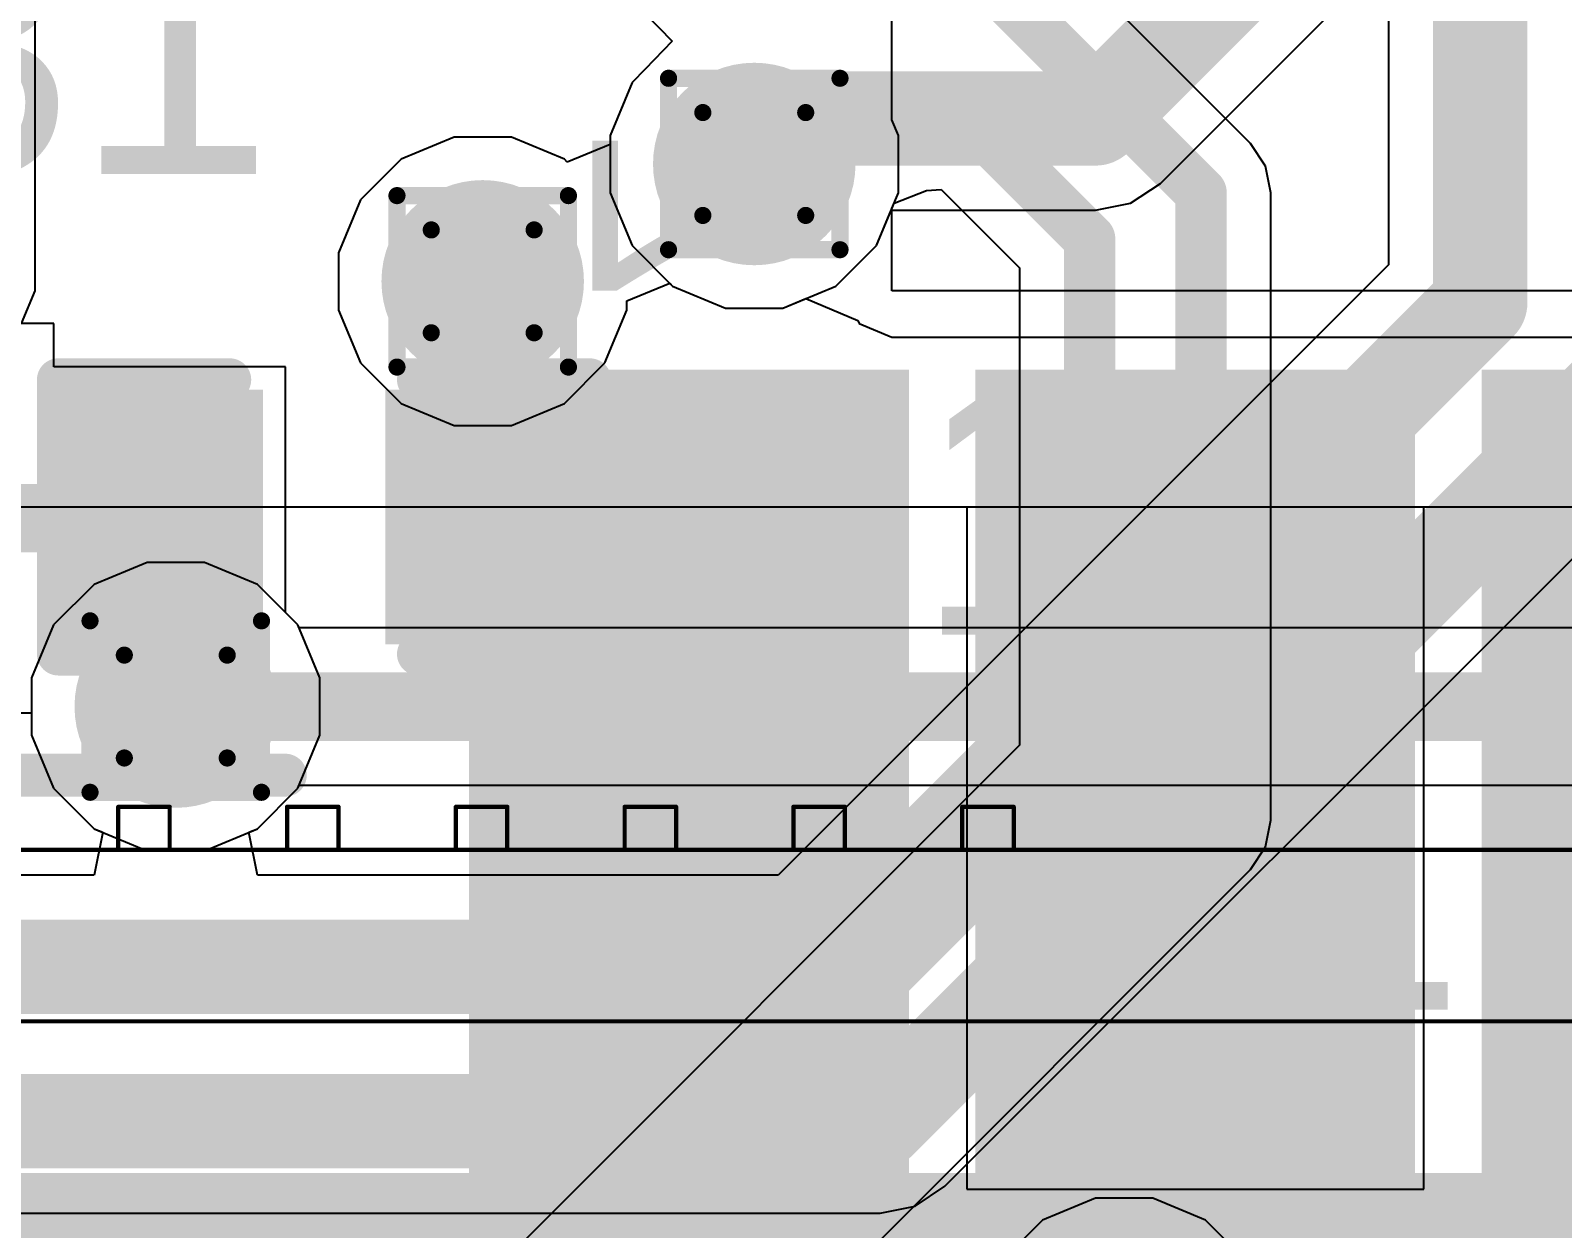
# Model space of a CAD drawing. Header units: inches. Extents: x -11 to 5433, y -4 to 5447.
# Drawn here: x 19.656 to 24.194, y 4.623 to 8.172 of the extents above; entities that cross this region are included whole.
import ezdxf

# ---------------------------------------------------------------- set-up
doc = ezdxf.new("R2010")
doc.units = ezdxf.units.IN
for name, color, linetype in [('Bottom Layer', 5, 'Continuous'), ('Bottom Overlay', 54, 'Continuous'), ('Bottom Paste', 16, 'Continuous'), ('Bottom Solder', 6, 'Continuous'), ('Drill Drawing', 1, 'Continuous'), ('Ground', 16, 'Continuous'), ('Mechanical 4', 56, 'Continuous'), ('Power', 76, 'Continuous'), ('Top Layer', 1, 'Continuous'), ('Top Overlay', 2, 'Continuous'), ('Top Paste', 8, 'Continuous'), ('Top Solder', 216, 'Continuous'), ('Via Holes', 16, 'Continuous')]:
    doc.layers.add(name, color=color, linetype=linetype)
doc.styles.add('Arial', font='', dxfattribs={"height": 0.2})
doc.styles.get('Arial').set_extended_font_data('Arial')

# ---------------------------------------------------------------- blocks, each defined once
blk = doc.blocks.new('BL_R8812AF1_B_23')
at = {"layer": 'Bottom Layer'}
for points in [[(12.4, -2.1), (14.6, -2.1), (14.6, -3.2), (12.4, -3.2)], [(12.4, -3.6), (14.6, -3.6), (14.6, -4.7), (12.4, -4.7)], [(12.4, -5.1), (14.6, -5.1), (14.6, -6.2), (12.4, -6.2)]]:
    blk.add_hatch(color=5, dxfattribs=at).paths.add_polyline_path(points)
at = {"layer": 'Bottom Paste'}
for points in [[(12.4, -2.1), (14.6, -2.1), (14.6, -3.2), (12.4, -3.2)], [(12.4, -3.6), (14.6, -3.6), (14.6, -4.7), (12.4, -4.7)], [(12.4, -5.1), (14.6, -5.1), (14.6, -6.2), (12.4, -6.2)]]:
    blk.add_hatch(color=16, dxfattribs=at).paths.add_polyline_path(points)
at = {"layer": 'Bottom Solder'}
for points in [[(12.2984, -1.9984), (14.7016, -1.9984), (14.7016, -3.3016), (12.2984, -3.3016)], [(12.2984, -3.4984), (14.7016, -3.4984), (14.7016, -4.8016), (12.2984, -4.8016)], [(12.2984, -4.9984), (14.7016, -4.9984), (14.7016, -6.3016), (12.2984, -6.3016)]]:
    blk.add_hatch(color=6, dxfattribs=at).paths.add_polyline_path(points)
at = {"layer": 'Bottom Overlay'}
blk.add_lwpolyline([(13.5, -8.9, 0.127, 0.127, 0), (13.5, -6.8458, 0.127, 0.127, 0)], format="xyseb", dxfattribs=at)
blk.add_lwpolyline([(13.4683, -6.8458, 0.0635, 0.0635, 1), (13.5318, -6.8458, 0.0635, 0.0635, 1)], format="xyseb", close=True, dxfattribs=at)
at = {"layer": 'Bottom Overlay', "style": 'Arial', "text_generation_flag": 2}
blk.add_text('7', height=0.7, rotation=-180, dxfattribs=at).set_placement((11.5698, -5.2362))
blk = doc.blocks.new('ADM6_30_01_5_L_4_2_A_TR_158')
at = {"layer": 'Top Overlay'}
blk.add_lwpolyline([(11.885, -2.5, 0.2, 0.2, 0), (-11.885, -2.5, 0.2, 0.2, 0)], format="xyseb", dxfattribs=at)
blk = doc.blocks.new('____0402_215')
at = {"layer": 'Top Layer'}
for points in [[(-0.6985, -0.3175), (-0.6985, 0.3175), (-0.2413, 0.3175), (-0.2413, -0.3175)], [(0.2413, -0.3175), (0.2413, 0.3175), (0.6985, 0.3175), (0.6985, -0.3175)]]:
    blk.add_hatch(color=1, dxfattribs=at).paths.add_polyline_path(points)
at = {"layer": 'Top Paste'}
for points in [[(-0.6985, -0.3175), (-0.6985, 0.3175), (-0.2413, 0.3175), (-0.2413, -0.3175)], [(0.2413, -0.3175), (0.2413, 0.3175), (0.6985, 0.3175), (0.6985, -0.3175)]]:
    blk.add_hatch(color=8, dxfattribs=at).paths.add_polyline_path(points)
at = {"layer": 'Top Solder'}
for points in [[(-0.7585, -0.3775), (-0.7585, 0.3775), (-0.1813, 0.3775), (-0.1813, -0.3775)], [(0.1813, -0.3775), (0.1813, 0.3775), (0.7585, 0.3775), (0.7585, -0.3775)]]:
    blk.add_hatch(color=216, dxfattribs=at).paths.add_polyline_path(points)
at = {"layer": 'Top Overlay'}
for points in [[(-0.7874, -0.4064, 0.127, 0.127, 0), (-0.7874, 0.4064, 0.127, 0.127, 0)], [(-0.7874, 0.4064, 0.127, 0.127, 0), (-0.2794, 0.4064, 0.127, 0.127, 0)], [(0.2794, 0.4064, 0.127, 0.127, 0), (0.7874, 0.4064, 0.127, 0.127, 0)], [(0.7874, -0.4064, 0.127, 0.127, 0), (0.7874, 0.4064, 0.127, 0.127, 0)], [(-0.7874, -0.4064, 0.127, 0.127, 0), (-0.2794, -0.4064, 0.127, 0.127, 0)], [(0.2794, -0.4064, 0.127, 0.127, 0), (0.7874, -0.4064, 0.127, 0.127, 0)]]:
    blk.add_lwpolyline(points, format="xyseb", dxfattribs=at)
for points in [[(-0.8191, 0.4064, 0.0635, 0.0635, 1), (-0.7556, 0.4064, 0.0635, 0.0635, 1)], [(-0.8191, 0.4064, 0.0635, 0.0635, 1), (-0.7556, 0.4064, 0.0635, 0.0635, 1)], [(-0.3111, 0.4064, 0.0635, 0.0635, 1), (-0.2477, 0.4064, 0.0635, 0.0635, 1)], [(0.2477, 0.4064, 0.0635, 0.0635, 1), (0.3111, 0.4064, 0.0635, 0.0635, 1)], [(0.7556, 0.4064, 0.0635, 0.0635, 1), (0.8191, 0.4064, 0.0635, 0.0635, 1)], [(0.7556, 0.4064, 0.0635, 0.0635, 1), (0.8191, 0.4064, 0.0635, 0.0635, 1)], [(-0.8191, -0.4064, 0.0635, 0.0635, 1), (-0.7556, -0.4064, 0.0635, 0.0635, 1)], [(-0.8191, -0.4064, 0.0635, 0.0635, 1), (-0.7556, -0.4064, 0.0635, 0.0635, 1)], [(-0.3111, -0.4064, 0.0635, 0.0635, 1), (-0.2477, -0.4064, 0.0635, 0.0635, 1)], [(0.2477, -0.4064, 0.0635, 0.0635, 1), (0.3111, -0.4064, 0.0635, 0.0635, 1)], [(0.7556, -0.4064, 0.0635, 0.0635, 1), (0.8191, -0.4064, 0.0635, 0.0635, 1)], [(0.7556, -0.4064, 0.0635, 0.0635, 1), (0.8191, -0.4064, 0.0635, 0.0635, 1)]]:
    blk.add_lwpolyline(points, format="xyseb", close=True, dxfattribs=at)

msp = doc.modelspace()

# ---------------------------------------------------------------- hatches: boundary and pattern name
at = {"layer": 'Bottom Layer'}
h = msp.add_hatch(color=5, dxfattribs=at)
edge = h.paths.add_edge_path()
edge.add_arc((21.8001, 7.7767), 0.3, 0, 360)
h = msp.add_hatch(color=5, dxfattribs=at)
edge = h.paths.add_edge_path()
edge.add_arc((20.9955, 7.429), 0.3, 0, 360)
h = msp.add_hatch(color=5, dxfattribs=at)
edge = h.paths.add_edge_path()
edge.add_arc((20.0861, 6.1691), 0.3, 0, 360)
at = {"layer": 'Ground'}
h = msp.add_hatch(color=16, dxfattribs=at)
edge = h.paths.add_edge_path()
edge.add_arc((21.8001, 7.7767), 0.3, 0, 360)
h = msp.add_hatch(color=16, dxfattribs=at)
edge = h.paths.add_edge_path()
edge.add_arc((20.9955, 7.429), 0.3, 0, 360)
h = msp.add_hatch(color=16, dxfattribs=at)
edge = h.paths.add_edge_path()
edge.add_arc((20.0861, 6.1691), 0.3, 0, 360)
at = {"layer": 'Power'}
h = msp.add_hatch(color=76, dxfattribs=at)
edge = h.paths.add_edge_path()
edge.add_arc((21.8001, 7.7767), 0.3, 0, 360)
h = msp.add_hatch(color=76, dxfattribs=at)
edge = h.paths.add_edge_path()
edge.add_arc((20.9955, 7.429), 0.3, 0, 360)
h = msp.add_hatch(color=76, dxfattribs=at)
edge = h.paths.add_edge_path()
edge.add_arc((20.0861, 6.1691), 0.3, 0, 360)
at = {"layer": 'Top Layer'}
h = msp.add_hatch(color=1, dxfattribs=at)
edge = h.paths.add_edge_path()
edge.add_arc((21.8001, 7.7767), 0.3, 0, 360)
h = msp.add_hatch(color=1, dxfattribs=at)
edge = h.paths.add_edge_path()
edge.add_arc((20.9955, 7.429), 0.3, 0, 360)
h = msp.add_hatch(color=1, dxfattribs=at)
edge = h.paths.add_edge_path()
edge.add_arc((20.0861, 6.1691), 0.3, 0, 360)
at = {"layer": 'Via Holes'}
h = msp.add_hatch(color=7, dxfattribs=at)
edge = h.paths.add_edge_path()
edge.add_arc((21.8001, 7.7767), 0.15, 0, 360)
h = msp.add_hatch(color=7, dxfattribs=at)
edge = h.paths.add_edge_path()
edge.add_arc((20.9955, 7.429), 0.15, 0, 360)
h = msp.add_hatch(color=7, dxfattribs=at)
edge = h.paths.add_edge_path()
edge.add_arc((20.0861, 6.1691), 0.15, 0, 360)

# ---------------------------------------------------------------- linework, layer by layer
at = {"layer": 'Bottom Layer'}
for p, q in [((18.3565, 6.7611), (36.1875, 6.7611)), ((18.3565, 6.7611), (22.4295, 6.7611)), ((22.4295, 6.7611), (22.4295, 4.7389)), ((23.7835, 4.7389), (23.7835, 6.7611)), ((23.7835, 6.7611), (30.7295, 6.7611)), ((20.0012, 6.596), (19.8442, 6.531)), ((20.171, 6.596), (20.0012, 6.596)), ((20.328, 6.531), (20.171, 6.596)), ((19.8442, 6.531), (19.7241, 6.4109)), ((20.4481, 6.4109), (20.328, 6.531)), ((19.7241, 6.4109), (19.6591, 6.254)), ((20.5131, 6.254), (20.4481, 6.4109)), ((19.6591, 6.254), (19.6591, 6.0841)), ((20.5131, 6.0841), (20.5131, 6.254)), ((19.6591, 6.0841), (19.7241, 5.9272)), ((20.4481, 5.9272), (20.5131, 6.0841)), ((19.7241, 5.9272), (19.8442, 5.8071)), ((20.328, 5.8071), (20.4481, 5.9272)), ((19.8442, 5.8071), (20.0012, 5.7421)), ((20.171, 5.7421), (20.328, 5.8071)), ((20.0012, 5.7421), (20.171, 5.7421)), ((22.4295, 4.7389), (23.7835, 4.7389))]:
    msp.add_line(p, q, dxfattribs=at)
at = {"layer": 'Drill Drawing'}
for points in [[(21.5461, 8.0307, 0.0508, 0.0508, 0), (22.0541, 8.0307, 0.0508, 0.0508, 0)], [(21.5461, 7.5227, 0.0508, 0.0508, 0), (21.5461, 8.0307, 0.0508, 0.0508, 0)], [(22.0541, 7.5227, 0.0508, 0.0508, 0), (22.0541, 8.0307, 0.0508, 0.0508, 0)], [(21.6477, 7.9291, 0.0508, 0.0508, 0), (21.9525, 7.9291, 0.0508, 0.0508, 0)], [(21.6477, 7.6243, 0.0508, 0.0508, 0), (21.6477, 7.9291, 0.0508, 0.0508, 0)], [(21.9525, 7.6243, 0.0508, 0.0508, 0), (21.9525, 7.9291, 0.0508, 0.0508, 0)], [(20.7415, 7.683, 0.0508, 0.0508, 0), (21.2495, 7.683, 0.0508, 0.0508, 0)], [(20.7415, 7.175, 0.0508, 0.0508, 0), (20.7415, 7.683, 0.0508, 0.0508, 0)], [(21.2495, 7.175, 0.0508, 0.0508, 0), (21.2495, 7.683, 0.0508, 0.0508, 0)], [(21.6477, 7.6243, 0.0508, 0.0508, 0), (21.9525, 7.6243, 0.0508, 0.0508, 0)], [(20.8431, 7.5814, 0.0508, 0.0508, 0), (21.1479, 7.5814, 0.0508, 0.0508, 0)], [(20.8431, 7.2766, 0.0508, 0.0508, 0), (20.8431, 7.5814, 0.0508, 0.0508, 0)], [(21.1479, 7.2766, 0.0508, 0.0508, 0), (21.1479, 7.5814, 0.0508, 0.0508, 0)], [(21.5461, 7.5227, 0.0508, 0.0508, 0), (22.0541, 7.5227, 0.0508, 0.0508, 0)], [(20.8431, 7.2766, 0.0508, 0.0508, 0), (21.1479, 7.2766, 0.0508, 0.0508, 0)], [(20.7415, 7.175, 0.0508, 0.0508, 0), (21.2495, 7.175, 0.0508, 0.0508, 0)], [(19.8321, 6.4231, 0.0508, 0.0508, 0), (20.3401, 6.4231, 0.0508, 0.0508, 0)], [(19.8321, 5.9151, 0.0508, 0.0508, 0), (19.8321, 6.4231, 0.0508, 0.0508, 0)], [(20.3401, 5.9151, 0.0508, 0.0508, 0), (20.3401, 6.4231, 0.0508, 0.0508, 0)], [(19.9337, 6.3215, 0.0508, 0.0508, 0), (20.2385, 6.3215, 0.0508, 0.0508, 0)], [(19.9337, 6.0167, 0.0508, 0.0508, 0), (19.9337, 6.3215, 0.0508, 0.0508, 0)], [(20.2385, 6.0167, 0.0508, 0.0508, 0), (20.2385, 6.3215, 0.0508, 0.0508, 0)], [(19.9337, 6.0167, 0.0508, 0.0508, 0), (20.2385, 6.0167, 0.0508, 0.0508, 0)], [(19.8321, 5.9151, 0.0508, 0.0508, 0), (20.3401, 5.9151, 0.0508, 0.0508, 0)]]:
    msp.add_lwpolyline(points, format="xyseb", dxfattribs=at)
for points in [[(21.5334, 8.0307, 0.0254, 0.0254, 1), (21.5588, 8.0307, 0.0254, 0.0254, 1)], [(21.5334, 8.0307, 0.0254, 0.0254, 1), (21.5588, 8.0307, 0.0254, 0.0254, 1)], [(22.0414, 8.0307, 0.0254, 0.0254, 1), (22.0668, 8.0307, 0.0254, 0.0254, 1)], [(22.0414, 8.0307, 0.0254, 0.0254, 1), (22.0668, 8.0307, 0.0254, 0.0254, 1)], [(21.635, 7.9291, 0.0254, 0.0254, 1), (21.6604, 7.9291, 0.0254, 0.0254, 1)], [(21.635, 7.9291, 0.0254, 0.0254, 1), (21.6604, 7.9291, 0.0254, 0.0254, 1)], [(21.9398, 7.9291, 0.0254, 0.0254, 1), (21.9652, 7.9291, 0.0254, 0.0254, 1)], [(21.9398, 7.9291, 0.0254, 0.0254, 1), (21.9652, 7.9291, 0.0254, 0.0254, 1)], [(20.7288, 7.683, 0.0254, 0.0254, 1), (20.7542, 7.683, 0.0254, 0.0254, 1)], [(20.7288, 7.683, 0.0254, 0.0254, 1), (20.7542, 7.683, 0.0254, 0.0254, 1)], [(21.2368, 7.683, 0.0254, 0.0254, 1), (21.2622, 7.683, 0.0254, 0.0254, 1)], [(21.2368, 7.683, 0.0254, 0.0254, 1), (21.2622, 7.683, 0.0254, 0.0254, 1)], [(21.635, 7.6243, 0.0254, 0.0254, 1), (21.6604, 7.6243, 0.0254, 0.0254, 1)], [(21.635, 7.6243, 0.0254, 0.0254, 1), (21.6604, 7.6243, 0.0254, 0.0254, 1)], [(21.9398, 7.6243, 0.0254, 0.0254, 1), (21.9652, 7.6243, 0.0254, 0.0254, 1)], [(21.9398, 7.6243, 0.0254, 0.0254, 1), (21.9652, 7.6243, 0.0254, 0.0254, 1)], [(20.8304, 7.5814, 0.0254, 0.0254, 1), (20.8558, 7.5814, 0.0254, 0.0254, 1)], [(20.8304, 7.5814, 0.0254, 0.0254, 1), (20.8558, 7.5814, 0.0254, 0.0254, 1)], [(21.1352, 7.5814, 0.0254, 0.0254, 1), (21.1606, 7.5814, 0.0254, 0.0254, 1)], [(21.1352, 7.5814, 0.0254, 0.0254, 1), (21.1606, 7.5814, 0.0254, 0.0254, 1)], [(21.5334, 7.5227, 0.0254, 0.0254, 1), (21.5588, 7.5227, 0.0254, 0.0254, 1)], [(21.5334, 7.5227, 0.0254, 0.0254, 1), (21.5588, 7.5227, 0.0254, 0.0254, 1)], [(22.0414, 7.5227, 0.0254, 0.0254, 1), (22.0668, 7.5227, 0.0254, 0.0254, 1)], [(22.0414, 7.5227, 0.0254, 0.0254, 1), (22.0668, 7.5227, 0.0254, 0.0254, 1)], [(20.8304, 7.2766, 0.0254, 0.0254, 1), (20.8558, 7.2766, 0.0254, 0.0254, 1)], [(20.8304, 7.2766, 0.0254, 0.0254, 1), (20.8558, 7.2766, 0.0254, 0.0254, 1)], [(21.1352, 7.2766, 0.0254, 0.0254, 1), (21.1606, 7.2766, 0.0254, 0.0254, 1)], [(21.1352, 7.2766, 0.0254, 0.0254, 1), (21.1606, 7.2766, 0.0254, 0.0254, 1)], [(20.7288, 7.175, 0.0254, 0.0254, 1), (20.7542, 7.175, 0.0254, 0.0254, 1)], [(20.7288, 7.175, 0.0254, 0.0254, 1), (20.7542, 7.175, 0.0254, 0.0254, 1)], [(21.2368, 7.175, 0.0254, 0.0254, 1), (21.2622, 7.175, 0.0254, 0.0254, 1)], [(21.2368, 7.175, 0.0254, 0.0254, 1), (21.2622, 7.175, 0.0254, 0.0254, 1)], [(19.8194, 6.4231, 0.0254, 0.0254, 1), (19.8448, 6.4231, 0.0254, 0.0254, 1)], [(19.8194, 6.4231, 0.0254, 0.0254, 1), (19.8448, 6.4231, 0.0254, 0.0254, 1)], [(20.3274, 6.4231, 0.0254, 0.0254, 1), (20.3528, 6.4231, 0.0254, 0.0254, 1)], [(20.3274, 6.4231, 0.0254, 0.0254, 1), (20.3528, 6.4231, 0.0254, 0.0254, 1)], [(19.921, 6.3215, 0.0254, 0.0254, 1), (19.9464, 6.3215, 0.0254, 0.0254, 1)], [(19.921, 6.3215, 0.0254, 0.0254, 1), (19.9464, 6.3215, 0.0254, 0.0254, 1)], [(20.2258, 6.3215, 0.0254, 0.0254, 1), (20.2512, 6.3215, 0.0254, 0.0254, 1)], [(20.2258, 6.3215, 0.0254, 0.0254, 1), (20.2512, 6.3215, 0.0254, 0.0254, 1)], [(19.921, 6.0167, 0.0254, 0.0254, 1), (19.9464, 6.0167, 0.0254, 0.0254, 1)], [(19.921, 6.0167, 0.0254, 0.0254, 1), (19.9464, 6.0167, 0.0254, 0.0254, 1)], [(20.2258, 6.0167, 0.0254, 0.0254, 1), (20.2512, 6.0167, 0.0254, 0.0254, 1)], [(20.2258, 6.0167, 0.0254, 0.0254, 1), (20.2512, 6.0167, 0.0254, 0.0254, 1)], [(19.8194, 5.9151, 0.0254, 0.0254, 1), (19.8448, 5.9151, 0.0254, 0.0254, 1)], [(19.8194, 5.9151, 0.0254, 0.0254, 1), (19.8448, 5.9151, 0.0254, 0.0254, 1)], [(20.3274, 5.9151, 0.0254, 0.0254, 1), (20.3528, 5.9151, 0.0254, 0.0254, 1)], [(20.3274, 5.9151, 0.0254, 0.0254, 1), (20.3528, 5.9151, 0.0254, 0.0254, 1)]]:
    msp.add_lwpolyline(points, format="xyseb", close=True, dxfattribs=at)
at = {"layer": 'Ground'}
for p, q in [((23.2703, 7.8378), (22.6563, 8.4518)), ((21.4768, 8.2231), (21.5568, 8.1402)), ((21.5568, 8.1402), (21.4768, 8.0572)), ((21.4768, 8.0572), (21.4381, 8.0185)), ((21.4381, 8.0185), (21.3731, 7.8616)), ((21.3731, 7.8616), (21.3731, 7.6917)), ((23.3152, 7.7706), (23.2703, 7.8378)), ((23.2703, 7.8378), (23.2703, 7.8378)), ((23.331, 7.6913), (23.3152, 7.7706)), ((21.3731, 7.6917), (21.4381, 7.5348)), ((22.2144, 7.6611), (22.3108, 7.6978)), ((22.3108, 7.6978), (22.3541, 7.701)), ((22.3541, 7.701), (22.5864, 7.4687)), ((23.331, 5.8324), (23.331, 7.6913)), ((22.1621, 7.5348), (22.2144, 7.6611)), ((21.4381, 7.5348), (21.5582, 7.4147)), ((22.042, 7.4147), (22.1621, 7.5348)), ((22.5864, 7.4687), (22.5864, 6.055)), ((21.5582, 7.4147), (21.7152, 7.3497)), ((21.885, 7.3497), (22.042, 7.4147)), ((21.7152, 7.3497), (21.885, 7.3497)), ((20.0012, 6.596), (19.8442, 6.531)), ((20.171, 6.596), (20.0012, 6.596)), ((20.328, 6.531), (20.171, 6.596)), ((19.8442, 6.531), (19.7241, 6.4109)), ((20.4481, 6.4109), (20.328, 6.531)), ((19.7241, 6.4109), (19.6591, 6.254)), ((20.5131, 6.254), (20.4481, 6.4109)), ((19.6591, 6.254), (19.6591, 6.0841)), ((20.5131, 6.0841), (20.5131, 6.254)), ((19.6591, 6.0841), (19.7241, 5.9272)), ((20.4481, 5.9272), (20.5131, 6.0841)), ((22.5864, 6.055), (20.8994, 4.368)), ((19.7241, 5.9272), (19.8442, 5.8071)), ((20.328, 5.8071), (20.4481, 5.9272)), ((23.3152, 5.7531), (23.331, 5.8324)), ((23.331, 5.8324), (23.331, 5.8324)), ((19.8442, 5.8071), (20.0012, 5.7421)), ((20.171, 5.7421), (20.328, 5.8071)), ((20.0012, 5.7421), (20.171, 5.7421)), ((23.2703, 5.6859), (23.3152, 5.7531)), ((21.4176, 3.8333), (23.2703, 5.6859)), ((23.2703, 5.6859), (23.2703, 5.6859))]:
    msp.add_line(p, q, dxfattribs=at)
for points in [[(22.5098, 8.3053, 0.1524, 0.1524, 0), (23.1238, 7.6913, 0.1524, 0.1524, 0)], [(21.8001, 7.7767, 0.1524, 0.1524, 0), (21.9985, 7.9751, 0.1524, 0.1524, 0)], [(21.9985, 7.9751, 0.1524, 0.1524, 0), (22.3731, 7.9751, 0.1524, 0.1524, 0)], [(22.3731, 7.9751, 0.1524, 0.1524, 0), (22.7936, 7.5545, 0.1524, 0.1524, 0)], [(23.1238, 5.8324, 0.1524, 0.1524, 0), (23.1238, 7.6913, 0.1524, 0.1524, 0)], [(22.7936, 5.9692, 0.1524, 0.1524, 0), (22.7936, 7.5545, 0.1524, 0.1524, 0)], [(20.9852, 4.1608, 0.1524, 0.1524, 0), (22.7936, 5.9692, 0.1524, 0.1524, 0)], [(21.122, 3.8306, 0.1524, 0.1524, 0), (23.1238, 5.8324, 0.1524, 0.1524, 0)]]:
    msp.add_lwpolyline(points, format="xyseb", dxfattribs=at)
for points in [[(21.9604, 7.9751, 0.0762, 0.0762, 1), (22.0366, 7.9751, 0.0762, 0.0762, 1)], [(21.9604, 7.9751, 0.0762, 0.0762, 1), (22.0366, 7.9751, 0.0762, 0.0762, 1)], [(22.335, 7.9751, 0.0762, 0.0762, 1), (22.4112, 7.9751, 0.0762, 0.0762, 1)], [(22.335, 7.9751, 0.0762, 0.0762, 1), (22.4112, 7.9751, 0.0762, 0.0762, 1)], [(21.762, 7.7767, 0.0762, 0.0762, 1), (21.8382, 7.7767, 0.0762, 0.0762, 1)], [(23.0857, 7.6913, 0.0762, 0.0762, 1), (23.1619, 7.6913, 0.0762, 0.0762, 1)], [(23.0857, 7.6913, 0.0762, 0.0762, 1), (23.1619, 7.6913, 0.0762, 0.0762, 1)], [(22.7555, 7.5545, 0.0762, 0.0762, 1), (22.8317, 7.5545, 0.0762, 0.0762, 1)], [(22.7555, 7.5545, 0.0762, 0.0762, 1), (22.8317, 7.5545, 0.0762, 0.0762, 1)], [(22.7555, 5.9692, 0.0762, 0.0762, 1), (22.8317, 5.9692, 0.0762, 0.0762, 1)], [(22.7555, 5.9692, 0.0762, 0.0762, 1), (22.8317, 5.9692, 0.0762, 0.0762, 1)], [(23.0857, 5.8324, 0.0762, 0.0762, 1), (23.1619, 5.8324, 0.0762, 0.0762, 1)], [(23.0857, 5.8324, 0.0762, 0.0762, 1), (23.1619, 5.8324, 0.0762, 0.0762, 1)]]:
    msp.add_lwpolyline(points, format="xyseb", close=True, dxfattribs=at)
at = {"layer": 'Mechanical 4'}
for points in [[(19.9157, 5.7445, 0.0127, 0.0127, 0), (19.9157, 5.872, 0.0127, 0.0127, 0)], [(19.9157, 5.872, 0.0127, 0.0127, 0), (20.0681, 5.872, 0.0127, 0.0127, 0)], [(20.0681, 5.7445, 0.0127, 0.0127, 0), (20.0681, 5.872, 0.0127, 0.0127, 0)], [(20.4159, 5.7445, 0.0127, 0.0127, 0), (20.4159, 5.872, 0.0127, 0.0127, 0)], [(20.4159, 5.872, 0.0127, 0.0127, 0), (20.5683, 5.872, 0.0127, 0.0127, 0)], [(20.5683, 5.7445, 0.0127, 0.0127, 0), (20.5683, 5.872, 0.0127, 0.0127, 0)], [(20.916, 5.7445, 0.0127, 0.0127, 0), (20.916, 5.872, 0.0127, 0.0127, 0)], [(20.916, 5.872, 0.0127, 0.0127, 0), (21.0684, 5.872, 0.0127, 0.0127, 0)], [(21.0684, 5.7445, 0.0127, 0.0127, 0), (21.0684, 5.872, 0.0127, 0.0127, 0)], [(21.4161, 5.7445, 0.0127, 0.0127, 0), (21.4161, 5.872, 0.0127, 0.0127, 0)], [(21.4161, 5.872, 0.0127, 0.0127, 0), (21.5685, 5.872, 0.0127, 0.0127, 0)], [(21.5685, 5.7445, 0.0127, 0.0127, 0), (21.5685, 5.872, 0.0127, 0.0127, 0)], [(21.9162, 5.7445, 0.0127, 0.0127, 0), (21.9162, 5.872, 0.0127, 0.0127, 0)], [(21.9162, 5.872, 0.0127, 0.0127, 0), (22.0686, 5.872, 0.0127, 0.0127, 0)], [(22.0686, 5.7445, 0.0127, 0.0127, 0), (22.0686, 5.872, 0.0127, 0.0127, 0)], [(22.4164, 5.7445, 0.0127, 0.0127, 0), (22.4164, 5.872, 0.0127, 0.0127, 0)], [(22.4164, 5.872, 0.0127, 0.0127, 0), (22.5688, 5.872, 0.0127, 0.0127, 0)], [(22.5688, 5.7445, 0.0127, 0.0127, 0), (22.5688, 5.872, 0.0127, 0.0127, 0)], [(17.231, 5.7445, 0.0127, 0.0127, 0), (25.9025, 5.7445, 0.0127, 0.0127, 0)], [(17.9592, 5.2365, 0.0127, 0.0127, 0), (25.3374, 5.2365, 0.0127, 0.0127, 0)]]:
    msp.add_lwpolyline(points, format="xyseb", dxfattribs=at)
for points in [[(19.9126, 5.872, 0.00635, 0.00635, 1), (19.9189, 5.872, 0.00635, 0.00635, 1)], [(19.9126, 5.872, 0.00635, 0.00635, 1), (19.9189, 5.872, 0.00635, 0.00635, 1)], [(20.065, 5.872, 0.00635, 0.00635, 1), (20.0713, 5.872, 0.00635, 0.00635, 1)], [(20.065, 5.872, 0.00635, 0.00635, 1), (20.0713, 5.872, 0.00635, 0.00635, 1)], [(20.4127, 5.872, 0.00635, 0.00635, 1), (20.419, 5.872, 0.00635, 0.00635, 1)], [(20.4127, 5.872, 0.00635, 0.00635, 1), (20.419, 5.872, 0.00635, 0.00635, 1)], [(20.5651, 5.872, 0.00635, 0.00635, 1), (20.5714, 5.872, 0.00635, 0.00635, 1)], [(20.5651, 5.872, 0.00635, 0.00635, 1), (20.5714, 5.872, 0.00635, 0.00635, 1)], [(20.9128, 5.872, 0.00635, 0.00635, 1), (20.9192, 5.872, 0.00635, 0.00635, 1)], [(20.9128, 5.872, 0.00635, 0.00635, 1), (20.9192, 5.872, 0.00635, 0.00635, 1)], [(21.0652, 5.872, 0.00635, 0.00635, 1), (21.0716, 5.872, 0.00635, 0.00635, 1)], [(21.0652, 5.872, 0.00635, 0.00635, 1), (21.0716, 5.872, 0.00635, 0.00635, 1)], [(21.4129, 5.872, 0.00635, 0.00635, 1), (21.4193, 5.872, 0.00635, 0.00635, 1)], [(21.4129, 5.872, 0.00635, 0.00635, 1), (21.4193, 5.872, 0.00635, 0.00635, 1)], [(21.5653, 5.872, 0.00635, 0.00635, 1), (21.5717, 5.872, 0.00635, 0.00635, 1)], [(21.5653, 5.872, 0.00635, 0.00635, 1), (21.5717, 5.872, 0.00635, 0.00635, 1)], [(21.9131, 5.872, 0.00635, 0.00635, 1), (21.9194, 5.872, 0.00635, 0.00635, 1)], [(21.9131, 5.872, 0.00635, 0.00635, 1), (21.9194, 5.872, 0.00635, 0.00635, 1)], [(22.0655, 5.872, 0.00635, 0.00635, 1), (22.0718, 5.872, 0.00635, 0.00635, 1)], [(22.0655, 5.872, 0.00635, 0.00635, 1), (22.0718, 5.872, 0.00635, 0.00635, 1)], [(22.4132, 5.872, 0.00635, 0.00635, 1), (22.4195, 5.872, 0.00635, 0.00635, 1)], [(22.4132, 5.872, 0.00635, 0.00635, 1), (22.4195, 5.872, 0.00635, 0.00635, 1)], [(22.5656, 5.872, 0.00635, 0.00635, 1), (22.5719, 5.872, 0.00635, 0.00635, 1)], [(22.5656, 5.872, 0.00635, 0.00635, 1), (22.5719, 5.872, 0.00635, 0.00635, 1)], [(19.9126, 5.7445, 0.00635, 0.00635, 1), (19.9189, 5.7445, 0.00635, 0.00635, 1)], [(20.065, 5.7445, 0.00635, 0.00635, 1), (20.0713, 5.7445, 0.00635, 0.00635, 1)], [(20.4127, 5.7445, 0.00635, 0.00635, 1), (20.419, 5.7445, 0.00635, 0.00635, 1)], [(20.5651, 5.7445, 0.00635, 0.00635, 1), (20.5714, 5.7445, 0.00635, 0.00635, 1)], [(20.9128, 5.7445, 0.00635, 0.00635, 1), (20.9192, 5.7445, 0.00635, 0.00635, 1)], [(21.0652, 5.7445, 0.00635, 0.00635, 1), (21.0716, 5.7445, 0.00635, 0.00635, 1)], [(21.4129, 5.7445, 0.00635, 0.00635, 1), (21.4193, 5.7445, 0.00635, 0.00635, 1)], [(21.5653, 5.7445, 0.00635, 0.00635, 1), (21.5717, 5.7445, 0.00635, 0.00635, 1)], [(21.9131, 5.7445, 0.00635, 0.00635, 1), (21.9194, 5.7445, 0.00635, 0.00635, 1)], [(22.0655, 5.7445, 0.00635, 0.00635, 1), (22.0718, 5.7445, 0.00635, 0.00635, 1)], [(22.4132, 5.7445, 0.00635, 0.00635, 1), (22.4195, 5.7445, 0.00635, 0.00635, 1)], [(22.5656, 5.7445, 0.00635, 0.00635, 1), (22.5719, 5.7445, 0.00635, 0.00635, 1)]]:
    msp.add_lwpolyline(points, format="xyseb", close=True, dxfattribs=at)
at = {"layer": 'Power'}
for p, q in [((19.6693, 7.401), (19.6693, 8.7483)), ((22.2079, 7.908), (22.2079, 8.3723)), ((21.4768, 8.2231), (21.5568, 8.1402)), ((21.5568, 8.1402), (21.4768, 8.0572)), ((21.4768, 8.0572), (21.4381, 8.0185)), ((21.4381, 8.0185), (21.3731, 7.8616)), ((22.2271, 7.8616), (22.2079, 7.908)), ((20.9106, 7.856), (20.7537, 7.7909)), ((21.0805, 7.856), (20.9106, 7.856)), ((21.2374, 7.7909), (21.0805, 7.856)), ((21.3731, 7.8616), (21.3731, 7.8349)), ((22.2271, 7.6917), (22.2271, 7.8616)), ((21.3731, 7.8349), (21.2461, 7.7822)), ((20.7537, 7.7909), (20.6335, 7.6708)), ((21.2461, 7.7822), (21.2374, 7.7909)), ((20.6335, 7.6708), (20.5685, 7.5139)), ((22.2079, 7.6453), (22.2271, 7.6917)), ((22.2079, 7.401), (22.2079, 7.6453)), ((20.5685, 7.5139), (20.5685, 7.344)), ((19.6291, 7.3038), (19.6693, 7.401)), ((21.4225, 7.3708), (21.5495, 7.4234)), ((21.5495, 7.4234), (21.5582, 7.4147)), ((21.5582, 7.4147), (21.7152, 7.3497)), ((30.6846, 7.401), (22.2079, 7.401)), ((21.4225, 7.344), (21.4225, 7.3708)), ((21.885, 7.3497), (21.953, 7.3778)), ((21.953, 7.3778), (21.9531, 7.3778)), ((21.9531, 7.3778), (22.1067, 7.3134)), ((20.5685, 7.344), (20.6335, 7.1871)), ((21.3575, 7.1871), (21.4225, 7.344)), ((21.7152, 7.3497), (21.885, 7.3497)), ((22.1067, 7.3134), (22.1107, 7.3038)), ((22.1107, 7.3038), (22.2079, 7.2635)), ((22.2079, 7.2635), (25.4184, 7.2635)), ((20.6335, 7.1871), (20.7537, 7.067)), ((21.2374, 7.067), (21.3575, 7.1871)), ((20.7537, 7.067), (20.9106, 7.002)), ((21.0805, 7.002), (21.2374, 7.067)), ((20.9106, 7.002), (21.0805, 7.002)), ((20.0012, 6.596), (19.8442, 6.531)), ((20.171, 6.596), (20.0012, 6.596)), ((20.328, 6.531), (20.171, 6.596)), ((19.8442, 6.531), (19.7241, 6.4109)), ((20.4481, 6.4109), (20.328, 6.531)), ((19.7241, 6.4109), (19.6591, 6.254)), ((20.4517, 6.4021), (20.4481, 6.4109)), ((33.9892, 6.4021), (20.4517, 6.4021)), ((19.6591, 6.254), (19.6591, 6.0841)), ((19.6591, 6.0841), (19.7241, 5.9272)), ((19.7241, 5.9272), (19.8442, 5.8071)), ((20.328, 5.8071), (20.4481, 5.9272)), ((20.4481, 5.9272), (20.4517, 5.936)), ((20.4517, 5.936), (24.9895, 5.936)), ((19.8442, 5.8071), (20.0012, 5.7421)), ((20.171, 5.7421), (20.328, 5.8071)), ((20.0012, 5.7421), (20.171, 5.7421)), ((22.8107, 4.7121), (22.6538, 4.6471)), ((22.9806, 4.7121), (22.8107, 4.7121)), ((23.1375, 4.6471), (22.9806, 4.7121)), ((22.6538, 4.6471), (22.5337, 4.527)), ((23.2577, 4.527), (23.1375, 4.6471))]:
    msp.add_line(p, q, dxfattribs=at)
msp.add_lwpolyline([(20.0861, 6.1691, 0.2032, 0.2032, 0), (34.0857, 6.1691, 0.2032, 0.2032, 0)], format="xyseb", dxfattribs=at)
msp.add_lwpolyline([(20.0353, 6.1691, 0.1016, 0.1016, 1), (20.1369, 6.1691, 0.1016, 0.1016, 1)], format="xyseb", close=True, dxfattribs=at)
at = {"layer": 'Top Layer'}
for p, q in [((23.0034, 7.7193), (23.5521, 8.268)), ((21.4768, 8.2231), (21.5568, 8.1402)), ((23.6791, 8.2154), (23.6791, 7.4779)), ((21.5568, 8.1402), (21.4768, 8.0572)), ((21.4768, 8.0572), (21.4381, 8.0185)), ((21.4381, 8.0185), (21.3731, 7.8616)), ((21.3731, 7.8616), (21.3731, 7.6917)), ((22.9152, 7.6603), (23.0034, 7.7193)), ((21.3731, 7.6917), (21.4381, 7.5348)), ((22.1621, 7.5348), (22.2055, 7.6396)), ((22.2055, 7.6396), (22.8111, 7.6396)), ((22.8111, 7.6396), (22.9152, 7.6603)), ((21.4381, 7.5348), (21.5582, 7.4147)), ((22.042, 7.4147), (22.1621, 7.5348)), ((23.6791, 7.4779), (21.8707, 5.6695)), ((21.5582, 7.4147), (21.7152, 7.3497)), ((21.885, 7.3497), (22.042, 7.4147)), ((21.7152, 7.3497), (21.885, 7.3497)), ((19.7251, 7.3044), (19.5654, 7.3044)), ((19.7251, 7.1755), (19.7251, 7.3044)), ((20.4113, 7.1755), (19.7251, 7.1755)), ((20.4113, 6.4477), (20.4113, 7.1755)), ((22.365, 4.7481), (24.6005, 6.9836)), ((20.4481, 6.4109), (20.4113, 6.4477)), ((20.5131, 6.254), (20.4481, 6.4109)), ((20.5131, 6.0841), (20.5131, 6.254)), ((18.6711, 6.1504), (19.6591, 6.1504)), ((19.6591, 6.1504), (19.6591, 6.0841)), ((19.6591, 6.0841), (19.7241, 5.9272)), ((20.4481, 5.9272), (20.5131, 6.0841)), ((19.7241, 5.9272), (19.8442, 5.8071)), ((20.328, 5.8071), (20.4481, 5.9272)), ((19.8442, 5.8071), (19.8697, 5.7965)), ((19.8697, 5.7965), (19.8444, 5.6695)), ((20.3025, 5.7965), (20.328, 5.8071)), ((20.3278, 5.6695), (20.3025, 5.7965)), ((19.8444, 5.6695), (19.0305, 5.6695)), ((21.8707, 5.6695), (20.3278, 5.6695)), ((22.2768, 4.6892), (22.365, 4.7481)), ((22.1727, 4.6685), (22.2768, 4.6892)), ((19.0305, 4.6685), (22.1727, 4.6685))]:
    msp.add_line(p, q, dxfattribs=at)
for points in [[(23.951, 7.3653, 0.2794, 0.2794, 0), (23.951, 9.1067, 0.2794, 0.2794, 0)], [(22.8111, 7.9116, 0.2794, 0.2794, 0), (23.4082, 8.5087, 0.2794, 0.2794, 0)], [(21.8001, 7.7767, 0.2794, 0.2794, 0), (21.935, 7.9116, 0.2794, 0.2794, 0)], [(21.935, 7.9116, 0.2794, 0.2794, 0), (22.8111, 7.9116, 0.2794, 0.2794, 0)], [(20.9955, 6.731, 0.3048, 0.3048, 0), (20.9955, 7.429, 0.3048, 0.3048, 0)], [(21.9833, 5.3976, 0.2794, 0.2794, 0), (23.951, 7.3653, 0.2794, 0.2794, 0)], [(22.1727, 4.9404, 0.2794, 0.2794, 0), (24.4082, 7.1759, 0.2794, 0.2794, 0)], [(19.1981, 6.7274, 0.2032, 0.2032, 0), (20.0521, 6.7274, 0.2032, 0.2032, 0)], [(20.0521, 6.7274, 0.2032, 0.2032, 0), (20.0557, 6.731, 0.2032, 0.2032, 0)], [(20.0557, 6.1994, 0.2032, 0.2032, 0), (20.0557, 6.731, 0.2032, 0.2032, 0)], [(20.0557, 6.1994, 0.2032, 0.2032, 0), (20.0861, 6.1691, 0.2032, 0.2032, 0)], [(18.76, 5.3976, 0.2794, 0.2794, 0), (21.9833, 5.3976, 0.2794, 0.2794, 0)], [(18.76, 4.9404, 0.2794, 0.2794, 0), (22.1727, 4.9404, 0.2794, 0.2794, 0)]]:
    msp.add_lwpolyline(points, format="xyseb", dxfattribs=at)
for points in [[(21.8652, 7.9116, 0.1397, 0.1397, 1), (22.0049, 7.9116, 0.1397, 0.1397, 1)], [(21.8652, 7.9116, 0.1397, 0.1397, 1), (22.0049, 7.9116, 0.1397, 0.1397, 1)], [(22.7413, 7.9116, 0.1397, 0.1397, 1), (22.881, 7.9116, 0.1397, 0.1397, 1)], [(22.7413, 7.9116, 0.1397, 0.1397, 1), (22.881, 7.9116, 0.1397, 0.1397, 1)], [(21.7303, 7.7767, 0.1397, 0.1397, 1), (21.87, 7.7767, 0.1397, 0.1397, 1)], [(20.9193, 7.429, 0.1524, 0.1524, 1), (21.0717, 7.429, 0.1524, 0.1524, 1)], [(23.8812, 7.3653, 0.1397, 0.1397, 1), (24.0209, 7.3653, 0.1397, 0.1397, 1)], [(23.8812, 7.3653, 0.1397, 0.1397, 1), (24.0209, 7.3653, 0.1397, 0.1397, 1)], [(20.9193, 6.731, 0.1524, 0.1524, 1), (21.0717, 6.731, 0.1524, 0.1524, 1)], [(20.0013, 6.7274, 0.1016, 0.1016, 1), (20.1029, 6.7274, 0.1016, 0.1016, 1)], [(20.0013, 6.7274, 0.1016, 0.1016, 1), (20.1029, 6.7274, 0.1016, 0.1016, 1)], [(20.0049, 6.731, 0.1016, 0.1016, 1), (20.1065, 6.731, 0.1016, 0.1016, 1)], [(20.0049, 6.731, 0.1016, 0.1016, 1), (20.1065, 6.731, 0.1016, 0.1016, 1)], [(20.0049, 6.1994, 0.1016, 0.1016, 1), (20.1065, 6.1994, 0.1016, 0.1016, 1)], [(20.0049, 6.1994, 0.1016, 0.1016, 1), (20.1065, 6.1994, 0.1016, 0.1016, 1)], [(20.0353, 6.1691, 0.1016, 0.1016, 1), (20.1369, 6.1691, 0.1016, 0.1016, 1)], [(21.9135, 5.3976, 0.1397, 0.1397, 1), (22.0532, 5.3976, 0.1397, 0.1397, 1)], [(21.9135, 5.3976, 0.1397, 0.1397, 1), (22.0532, 5.3976, 0.1397, 0.1397, 1)], [(22.1029, 4.9404, 0.1397, 0.1397, 1), (22.2426, 4.9404, 0.1397, 0.1397, 1)], [(22.1029, 4.9404, 0.1397, 0.1397, 1), (22.2426, 4.9404, 0.1397, 0.1397, 1)]]:
    msp.add_lwpolyline(points, format="xyseb", close=True, dxfattribs=at)

# ---------------------------------------------------------------- block references
for name, p, rotation in [('BL_R8812AF1_B_23', (27.2565, 19.4659), 270), ('ADM6_30_01_5_L_4_2_A_TR_158', (15.3106, 2.1867), 180)]:
    msp.add_blockref(name, p, dxfattribs=dict(rotation=rotation))
msp.add_blockref('____0402_215', (20.5256, 6.731))

# ---------------------------------------------------------------- texts
at = {"layer": 'Top Overlay', "style": 'Arial'}
for s, p in [('R31', (18.4235, 7.7472)), ('C18', (21.5067, 6.3823)), ('D12', (22.5463, 5.2706))]:
    msp.add_text(s, height=0.762, dxfattribs=at).set_placement(p)

doc.saveas('drawing.dxf')
